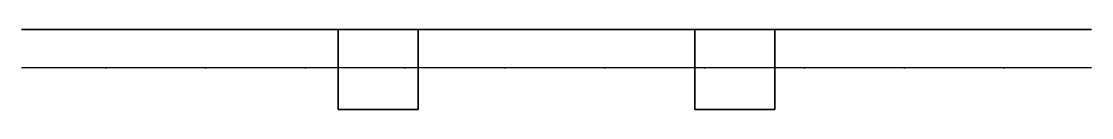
# Model space of a CAD drawing. Header units: inches. Extents: x 0 to 670, y -26 to 24.
import ezdxf

# ---------------------------------------------------------------- set-up
doc = ezdxf.new("R2010")
doc.units = ezdxf.units.IN
doc.header["$MEASUREMENT"] = 0

# ---------------------------------------------------------------- blocks, each defined once
blk = doc.blocks.new('3D Brickguard 0.7 Metre')
at = {"extrusion": (0, 1, 6.12303e-17)}
h = blk.add_hatch(dxfattribs=at)
h.set_pattern_fill('NET', color=256, scale=500, style=0)
h.set_pattern_definition([(180, (9.636, -496.16), (0, 62.5), []), (90, (9.636, -496.16), (62.5, 4e-15), [])])
h.paths.add_polyline_path([(0, -240), (-670, -240), (-670, 405), (0, 405)])
at = {"extrusion": (0, 1, 6.12303e-17), "elevation": 24}
blk.add_lwpolyline([(0, -240), (-670, -240), (-670, 405), (0, 405)], close=True, dxfattribs=at)
for points in [[(0, 24, -495), (670, 24, -495), (670, 24, -240), (0, 24, -240)], [(198.33, 24, -595), (198.33, 24, -395), (248.33, 24, -395), (248.33, 24, -595)], [(198.33, 24, -495), (198.33, -26, -495), (248.33, -26, -495), (248.33, 24, -495)], [(198.33, -26, 496), (198.33, 24, 496), (248.33, 24, 496), (248.33, -26, 496)], [(198.33, 24, 371), (198.33, 24, 496), (248.33, 24, 496), (248.33, 24, 371)], [(471.67, 24, -595), (471.67, 24, -395), (421.67, 24, -395), (421.67, 24, -595)], [(471.67, 24, -495), (471.67, -26, -495), (421.67, -26, -495), (421.67, 24, -495)], [(471.67, -26, 496), (471.67, 24, 496), (421.67, 24, 496), (421.67, -26, 496)], [(471.67, 24, 371), (471.67, 24, 496), (421.67, 24, 496), (421.67, 24, 371)], [(198.33, -26, -595), (198.33, -26, -495), (248.33, -26, -495), (248.33, -26, -595)], [(198.33, -26, 296), (198.33, -26, 496), (248.33, -26, 496), (248.33, -26, 296)], [(471.67, -26, -595), (471.67, -26, -495), (421.67, -26, -495), (421.67, -26, -595)], [(471.67, -26, 296), (471.67, -26, 496), (421.67, -26, 496), (421.67, -26, 296)]]:
    blk.add_3dface(points)

msp = doc.modelspace()

# ---------------------------------------------------------------- block references
msp.add_blockref('3D Brickguard 0.7 Metre', (0, 0))

doc.saveas('drawing.dxf')
